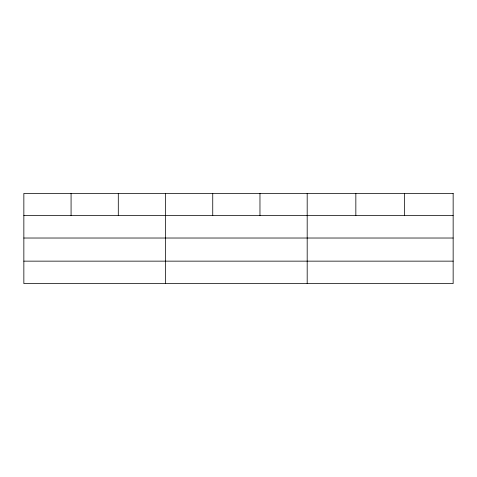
<?xml version="1.0" encoding="UTF-8"?>
<svg xmlns="http://www.w3.org/2000/svg" width="477" height="477" viewBox="0 0 477 477"><rect width="100%" height="100%" fill="white"/><g stroke="black" fill="none" stroke-linecap="round" stroke-linejoin="round"><path stroke-width="0.72" d="M23.85 215.58L453.15 215.58M23.85 238.023L453.15 238.023M23.85 261.146L453.15 261.146M404.496 193.412L404.496 215.58M355.842 193.412L355.842 215.58M307.188 193.412L307.188 283.588M259.965 193.412L259.965 215.58M212.742 193.412L212.742 215.58M165.519 193.412L165.519 283.588M118.296 193.412L118.296 215.58M71.073 193.412L71.073 215.58M453.15 193.412L23.85 193.412L23.85 283.588L453.15 283.588L453.15 193.412"/></g></svg>
